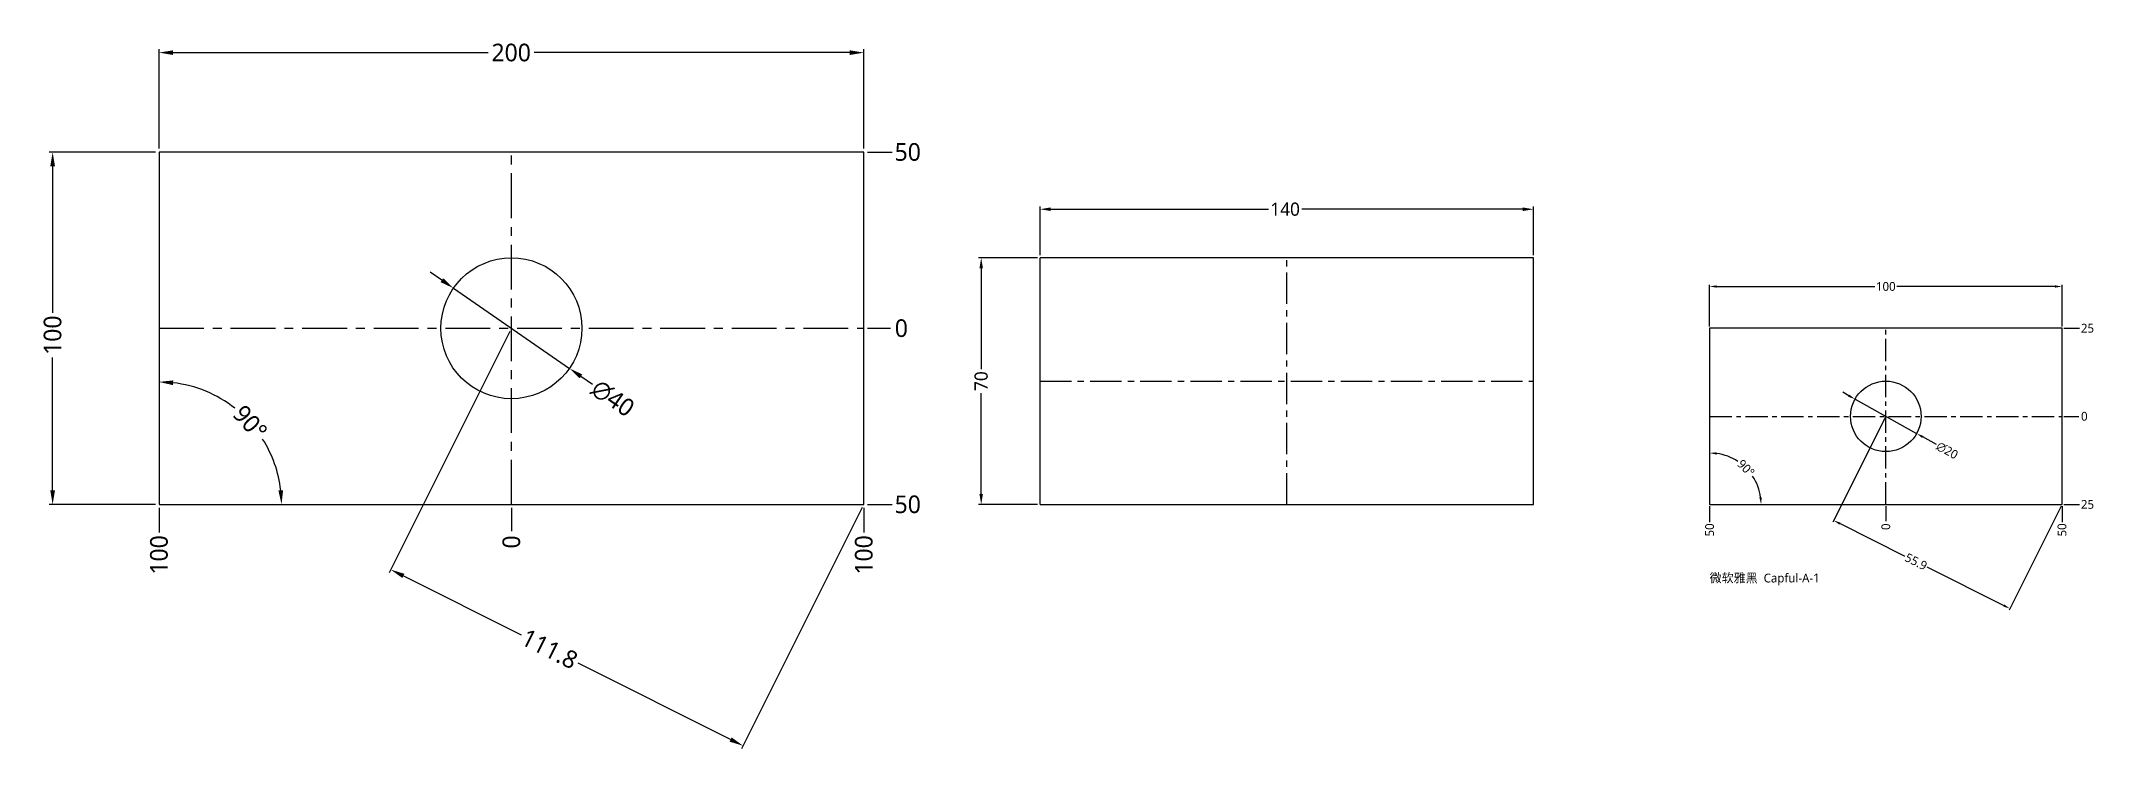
# Model space of a CAD drawing. Header units: millimetres. Extents: x 2262 to 2844, y 1968 to 2169.
import ezdxf

# ---------------------------------------------------------------- set-up
doc = ezdxf.new("R2010")
doc.units = ezdxf.units.MM
doc.linetypes.add('CENTER', pattern=[50.8, 31.75, -6.35, 6.35, -6.35])
doc.layers.add('dim', color=82, linetype='Continuous', lineweight=9)
doc.styles.add('Capful-A', font='')
doc.styles.get('Capful-A').set_extended_font_data('Microsoft YaHei')
doc.dimstyles.new('Capful-A-1.0', dxfattribs={"dimtxt": 2.5, "dimasz": 2.5, "dimexe": 1.5, "dimexo": 1, "dimgap": 1.5, "dimtad": 0, "dimdsep": 46, "dimtxsty": 'Capful-A', "dimcen": 0, "dimclrt": 7, "dimazin": 2, "dimtfac": 1, "dimtmove": 0, "dimatfit": 3, "dimfxl": 0, "dimtolj": 1, "dimtzin": 0, "dimarcsym": 0})
doc.dimstyles.new('Capful-A-1.5', dxfattribs={"dimscale": 1.5, "dimtxt": 2.5, "dimasz": 2.5, "dimexe": 1.5, "dimexo": 1, "dimgap": 1.5, "dimtad": 0, "dimdsep": 46, "dimtxsty": 'Capful-A', "dimcen": 0, "dimclrt": 7, "dimazin": 2, "dimtfac": 1, "dimtmove": 0, "dimatfit": 3, "dimfxl": 0, "dimtolj": 1, "dimtzin": 0, "dimarcsym": 0})
doc.dimstyles.new('Capful-A-2.0', dxfattribs={"dimscale": 2, "dimtxt": 2.5, "dimasz": 2.5, "dimexe": 1.5, "dimexo": 1, "dimgap": 1.5, "dimtad": 0, "dimdsep": 46, "dimtxsty": 'Capful-A', "dimcen": 0, "dimclrt": 7, "dimazin": 2, "dimtfac": 1, "dimtmove": 0, "dimatfit": 3, "dimfxl": 0, "dimtolj": 1, "dimtzin": 0, "dimarcsym": 0})

# ---------------------------------------------------------------- blocks, each defined once
blk = doc.blocks.new('*D4')
at = {"layer": 'Defpoints', "color": 0, "transparency": 16777216}
for p in [(2834.97, 2099.15), (2734.97, 2087.29), (2834.97, 2087.29)]:
    blk.add_point(p, dxfattribs=at)
at = {"layer": 'dim', "color": 0, "lineweight": -2, "transparency": 16777216}
for p, q in [((2734.97, 2087.79), (2734.97, 2099.65)), ((2736.97, 2099.15), (2781.81, 2099.15)), ((2832.97, 2099.15), (2788.14, 2099.15)), ((2834.97, 2087.79), (2834.97, 2099.65))]:
    blk.add_line(p, q, dxfattribs=at)
at = {"layer": 'dim', "color": 0, "transparency": 16777216}
for points in [[(2736.97, 2099.48), (2736.97, 2098.81), (2734.97, 2099.15)], [(2832.97, 2099.48), (2832.97, 2098.81), (2834.97, 2099.15)]]:
    blk.add_solid(points, dxfattribs=at)
at = {"layer": 'dim', "color": 7, "transparency": 16777216, "insert": (2784.97, 2099.15), "char_height": 2.5, "attachment_point": 5, "style": 'Capful-A', "bg_fill": 3, "box_fill_scale": 1.1, "bg_fill_color": 256, "bg_fill_true_color": 13158600, "bg_fill_transparency": 0}
blk.add_mtext('\\A1;100', dxfattribs=at)
blk = doc.blocks.new('*D5')
at = {"layer": 'Defpoints', "color": 0, "transparency": 16777216}
for p in [(2784.97, 2062.29), (2834.97, 2062.29)]:
    blk.add_point(p, dxfattribs=at)
at = {"layer": 'dim', "color": 0, "lineweight": -2, "transparency": 16777216}
blk.add_line((2835.47, 2062.29), (2839.97, 2062.29), dxfattribs=at)
at = {"layer": 'dim', "color": 7, "transparency": 16777216, "insert": (2841.3, 2062.29), "char_height": 2.5, "attachment_point": 5, "style": 'Capful-A', "bg_fill": 3, "box_fill_scale": 1.1, "bg_fill_color": 256, "bg_fill_true_color": 13158600, "bg_fill_transparency": 0}
blk.add_mtext('\\A1;0', dxfattribs=at)
at = {"layer": 'Defpoints', "color": 0, "transparency": 16777216}
blk.add_point((2839.97, 2062.29), dxfattribs=at)
blk = doc.blocks.new('*D6')
at = {"layer": 'Defpoints', "color": 0, "transparency": 16777216}
for p in [(2834.97, 2087.29), (2784.97, 2062.29)]:
    blk.add_point(p, dxfattribs=at)
at = {"layer": 'dim', "color": 0, "lineweight": -2, "transparency": 16777216}
blk.add_line((2835.47, 2087.29), (2839.97, 2087.29), dxfattribs=at)
at = {"layer": 'dim', "color": 7, "transparency": 16777216, "insert": (2842.2, 2087.29), "char_height": 2.5, "attachment_point": 5, "style": 'Capful-A', "bg_fill": 3, "box_fill_scale": 1.1, "bg_fill_color": 256, "bg_fill_true_color": 13158600, "bg_fill_transparency": 0}
blk.add_mtext('\\A1;25', dxfattribs=at)
at = {"layer": 'Defpoints', "color": 0, "transparency": 16777216}
blk.add_point((2839.97, 2087.29), dxfattribs=at)
blk = doc.blocks.new('*D7')
at = {"layer": 'Defpoints', "color": 0, "transparency": 16777216}
for p in [(2784.97, 2062.29), (2834.97, 2037.29)]:
    blk.add_point(p, dxfattribs=at)
at = {"layer": 'dim', "color": 0, "lineweight": -2, "transparency": 16777216}
blk.add_line((2835.47, 2037.29), (2839.97, 2037.29), dxfattribs=at)
at = {"layer": 'dim', "color": 7, "transparency": 16777216, "insert": (2842.2, 2037.29), "char_height": 2.5, "attachment_point": 5, "style": 'Capful-A', "bg_fill": 3, "box_fill_scale": 1.1, "bg_fill_color": 256, "bg_fill_true_color": 13158600, "bg_fill_transparency": 0}
blk.add_mtext('\\A1;25', dxfattribs=at)
at = {"layer": 'Defpoints', "color": 0, "transparency": 16777216}
blk.add_point((2839.97, 2037.29), dxfattribs=at)
blk = doc.blocks.new('*D8')
at = {"layer": 'Defpoints', "color": 0, "transparency": 16777216}
for p in [(2784.97, 2062.29), (2784.97, 2037.29)]:
    blk.add_point(p, dxfattribs=at)
at = {"layer": 'dim', "color": 0, "lineweight": -2, "transparency": 16777216}
blk.add_line((2784.97, 2036.79), (2784.97, 2032.29), dxfattribs=at)
at = {"layer": 'dim', "color": 7, "transparency": 16777216, "insert": (2784.97, 2030.96), "char_height": 2.5, "attachment_point": 5, "rotation": 90, "style": 'Capful-A', "bg_fill": 3, "box_fill_scale": 1.1, "bg_fill_color": 256, "bg_fill_true_color": 13158600, "bg_fill_transparency": 0}
blk.add_mtext('\\A1;0', dxfattribs=at)
at = {"layer": 'Defpoints', "color": 0, "transparency": 16777216}
blk.add_point((2784.97, 2032.29), dxfattribs=at)
blk = doc.blocks.new('*D9')
at = {"layer": 'Defpoints', "color": 0, "transparency": 16777216}
for p in [(2784.97, 2062.29), (2834.97, 2037.29)]:
    blk.add_point(p, dxfattribs=at)
at = {"layer": 'dim', "color": 0, "lineweight": -2, "transparency": 16777216}
blk.add_line((2834.97, 2036.79), (2834.97, 2032.29), dxfattribs=at)
at = {"layer": 'dim', "color": 7, "transparency": 16777216, "insert": (2834.97, 2030.06), "char_height": 2.5, "attachment_point": 5, "rotation": 90, "style": 'Capful-A', "bg_fill": 3, "box_fill_scale": 1.1, "bg_fill_color": 256, "bg_fill_true_color": 13158600, "bg_fill_transparency": 0}
blk.add_mtext('\\A1;50', dxfattribs=at)
at = {"layer": 'Defpoints', "color": 0, "transparency": 16777216}
blk.add_point((2834.97, 2032.29), dxfattribs=at)
blk = doc.blocks.new('*D10')
at = {"layer": 'Defpoints', "color": 0, "transparency": 16777216}
for p in [(2784.97, 2062.29), (2734.97, 2037.29)]:
    blk.add_point(p, dxfattribs=at)
at = {"layer": 'dim', "color": 0, "lineweight": -2, "transparency": 16777216}
blk.add_line((2734.97, 2036.79), (2734.97, 2032.29), dxfattribs=at)
at = {"layer": 'dim', "color": 7, "transparency": 16777216, "insert": (2734.97, 2030.06), "char_height": 2.5, "attachment_point": 5, "rotation": 90, "style": 'Capful-A', "bg_fill": 3, "box_fill_scale": 1.1, "bg_fill_color": 256, "bg_fill_true_color": 13158600, "bg_fill_transparency": 0}
blk.add_mtext('\\A1;50', dxfattribs=at)
at = {"layer": 'Defpoints', "color": 0, "transparency": 16777216}
blk.add_point((2734.97, 2032.29), dxfattribs=at)
blk = doc.blocks.new('*D11')
at = {"layer": 'Defpoints', "color": 0, "transparency": 16777216}
for p in [(2734.97, 2087.29), (2734.97, 2037.29), (2734.97, 2037.29), (2834.97, 2037.29)]:
    blk.add_point(p, dxfattribs=at)
at = {"layer": 'dim', "color": 0, "lineweight": -2, "transparency": 16777216}
for start, end in [(56.60686, 82.14339), (7.85661, 33.39314)]:
    blk.add_arc((2734.97, 2037.29), 14.6, start, end, dxfattribs=at)
at = {"layer": 'dim', "color": 0, "transparency": 16777216}
for points in [[(2736.95, 2051.42), (2736.99, 2052.08), (2734.97, 2051.89)], [(2749.77, 2039.31), (2749.1, 2039.26), (2749.57, 2037.29)]]:
    blk.add_solid(points, dxfattribs=at)
at = {"layer": 'dim', "color": 7, "transparency": 16777216, "insert": (2745.29, 2047.61), "char_height": 2.5, "attachment_point": 5, "rotation": 315, "style": 'Capful-A', "bg_fill": 3, "box_fill_scale": 1.1, "bg_fill_color": 256, "bg_fill_true_color": 13158600, "bg_fill_transparency": 0}
blk.add_mtext('\\A1;90°', dxfattribs=at)
at = {"layer": 'Defpoints', "color": 0, "transparency": 16777216}
blk.add_point((2747.61, 2044.59), dxfattribs=at)
blk = doc.blocks.new('*D12')
at = {"layer": 'Defpoints', "color": 0, "transparency": 16777216}
for p in [(2776.24, 2067.16), (2793.71, 2057.42)]:
    blk.add_point(p, dxfattribs=at)
at = {"layer": 'dim', "color": 0, "lineweight": -2, "transparency": 16777216}
for p, q in [((2774.49, 2068.13), (2772.75, 2069.11)), ((2776.24, 2067.16), (2793.71, 2057.42)), ((2799.33, 2054.28), (2795.45, 2056.44))]:
    blk.add_line(p, q, dxfattribs=at)
at = {"layer": 'dim', "color": 0, "transparency": 16777216}
for points in [[(2774.66, 2068.42), (2774.33, 2067.84), (2776.24, 2067.16)], [(2795.62, 2056.73), (2795.29, 2056.15), (2793.71, 2057.42)]]:
    blk.add_solid(points, dxfattribs=at)
at = {"layer": 'dim', "color": 7, "transparency": 16777216, "insert": (2802.38, 2052.58), "char_height": 2.5, "attachment_point": 5, "rotation": 330.84842, "style": 'Capful-A', "bg_fill": 3, "box_fill_scale": 1.1, "bg_fill_color": 256, "bg_fill_true_color": 13158600, "bg_fill_transparency": 0}
blk.add_mtext('\\A1;∅20', dxfattribs=at)
blk = doc.blocks.new('*D13')
at = {"layer": 'Defpoints', "color": 0, "transparency": 16777216}
for p in [(2494.97, 2165.52), (2294.97, 2137.29), (2494.97, 2137.29)]:
    blk.add_point(p, dxfattribs=at)
at = {"layer": 'dim', "color": 0, "lineweight": -2, "transparency": 16777216}
for p, q in [((2294.97, 2138.29), (2294.97, 2166.52)), ((2298.97, 2165.52), (2388.41, 2165.52)), ((2490.97, 2165.52), (2401.38, 2165.52)), ((2494.97, 2138.29), (2494.97, 2166.52))]:
    blk.add_line(p, q, dxfattribs=at)
at = {"layer": 'dim', "color": 0, "transparency": 16777216}
for points in [[(2298.97, 2166.18), (2298.97, 2164.85), (2294.97, 2165.52)], [(2490.97, 2166.18), (2490.97, 2164.85), (2494.97, 2165.52)]]:
    blk.add_solid(points, dxfattribs=at)
at = {"layer": 'dim', "color": 7, "transparency": 16777216, "insert": (2394.9, 2165.52), "char_height": 5, "attachment_point": 5, "style": 'Capful-A', "bg_fill": 3, "box_fill_scale": 1.1, "bg_fill_color": 256, "bg_fill_true_color": 13158600, "bg_fill_transparency": 0}
blk.add_mtext('\\A1;200', dxfattribs=at)
blk = doc.blocks.new('*D14')
at = {"layer": 'Defpoints', "color": 0, "transparency": 16777216}
for p in [(2294.97, 2137.29), (2264.78, 2037.29), (2294.97, 2037.29)]:
    blk.add_point(p, dxfattribs=at)
at = {"layer": 'dim', "color": 0, "lineweight": -2, "transparency": 16777216}
for p, q in [((2293.97, 2137.29), (2263.78, 2137.29)), ((2264.78, 2133.29), (2264.78, 2091.65)), ((2264.78, 2041.29), (2264.78, 2078.99)), ((2293.97, 2037.29), (2263.78, 2037.29))]:
    blk.add_line(p, q, dxfattribs=at)
at = {"layer": 'dim', "color": 0, "transparency": 16777216}
for points in [[(2264.12, 2133.29), (2265.45, 2133.29), (2264.78, 2137.29)], [(2264.12, 2041.29), (2265.45, 2041.29), (2264.78, 2037.29)]]:
    blk.add_solid(points, dxfattribs=at)
at = {"layer": 'dim', "color": 7, "transparency": 16777216, "insert": (2264.78, 2085.32), "char_height": 5, "attachment_point": 5, "rotation": 90, "style": 'Capful-A', "bg_fill": 3, "box_fill_scale": 1.1, "bg_fill_color": 256, "bg_fill_true_color": 13158600, "bg_fill_transparency": 0}
blk.add_mtext('\\A1;100', dxfattribs=at)
blk = doc.blocks.new('*D15')
at = {"layer": 'Defpoints', "color": 0, "transparency": 16777216}
for p in [(2394.97, 2087.29), (2494.97, 2087.29)]:
    blk.add_point(p, dxfattribs=at)
at = {"layer": 'dim', "color": 0, "lineweight": -2, "transparency": 16777216}
blk.add_line((2495.97, 2087.29), (2502.97, 2087.29), dxfattribs=at)
at = {"layer": 'dim', "color": 7, "transparency": 16777216, "insert": (2505.62, 2087.29), "char_height": 5, "attachment_point": 5, "style": 'Capful-A', "bg_fill": 3, "box_fill_scale": 1.1, "bg_fill_color": 256, "bg_fill_true_color": 13158600, "bg_fill_transparency": 0}
blk.add_mtext('\\A1;0', dxfattribs=at)
at = {"layer": 'Defpoints', "color": 0, "transparency": 16777216}
blk.add_point((2502.97, 2087.29), dxfattribs=at)
blk = doc.blocks.new('*D16')
at = {"layer": 'Defpoints', "color": 0, "transparency": 16777216}
for p in [(2494.97, 2137.29), (2394.97, 2087.29)]:
    blk.add_point(p, dxfattribs=at)
at = {"layer": 'dim', "color": 0, "lineweight": -2, "transparency": 16777216}
blk.add_line((2495.97, 2137.29), (2502.97, 2137.29), dxfattribs=at)
at = {"layer": 'dim', "color": 7, "transparency": 16777216, "insert": (2507.43, 2137.29), "char_height": 5, "attachment_point": 5, "style": 'Capful-A', "bg_fill": 3, "box_fill_scale": 1.1, "bg_fill_color": 256, "bg_fill_true_color": 13158600, "bg_fill_transparency": 0}
blk.add_mtext('\\A1;50', dxfattribs=at)
at = {"layer": 'Defpoints', "color": 0, "transparency": 16777216}
blk.add_point((2502.97, 2137.29), dxfattribs=at)
blk = doc.blocks.new('*D17')
at = {"layer": 'Defpoints', "color": 0, "transparency": 16777216}
for p in [(2394.97, 2087.29), (2494.97, 2037.29)]:
    blk.add_point(p, dxfattribs=at)
at = {"layer": 'dim', "color": 0, "lineweight": -2, "transparency": 16777216}
blk.add_line((2495.97, 2037.29), (2502.97, 2037.29), dxfattribs=at)
at = {"layer": 'dim', "color": 7, "transparency": 16777216, "insert": (2507.43, 2037.29), "char_height": 5, "attachment_point": 5, "style": 'Capful-A', "bg_fill": 3, "box_fill_scale": 1.1, "bg_fill_color": 256, "bg_fill_true_color": 13158600, "bg_fill_transparency": 0}
blk.add_mtext('\\A1;50', dxfattribs=at)
at = {"layer": 'Defpoints', "color": 0, "transparency": 16777216}
blk.add_point((2502.97, 2037.29), dxfattribs=at)
blk = doc.blocks.new('*D18')
at = {"layer": 'Defpoints', "color": 0, "transparency": 16777216}
for p in [(2394.97, 2087.29), (2394.97, 2037.29)]:
    blk.add_point(p, dxfattribs=at)
at = {"layer": 'dim', "color": 0, "lineweight": -2, "transparency": 16777216}
blk.add_line((2394.97, 2036.29), (2394.97, 2029.29), dxfattribs=at)
at = {"layer": 'dim', "color": 7, "transparency": 16777216, "insert": (2394.97, 2026.64), "char_height": 5, "attachment_point": 5, "rotation": 90, "style": 'Capful-A', "bg_fill": 3, "box_fill_scale": 1.1, "bg_fill_color": 256, "bg_fill_true_color": 13158600, "bg_fill_transparency": 0}
blk.add_mtext('\\A1;0', dxfattribs=at)
at = {"layer": 'Defpoints', "color": 0, "transparency": 16777216}
blk.add_point((2394.97, 2029.29), dxfattribs=at)
blk = doc.blocks.new('*D19')
at = {"layer": 'Defpoints', "color": 0, "transparency": 16777216}
for p in [(2394.97, 2087.29), (2494.97, 2037.29)]:
    blk.add_point(p, dxfattribs=at)
at = {"layer": 'dim', "color": 0, "lineweight": -2, "transparency": 16777216}
blk.add_line((2494.97, 2036.29), (2494.97, 2029.29), dxfattribs=at)
at = {"layer": 'dim', "color": 7, "transparency": 16777216, "insert": (2494.97, 2022.96), "char_height": 5, "attachment_point": 5, "rotation": 90, "style": 'Capful-A', "bg_fill": 3, "box_fill_scale": 1.1, "bg_fill_color": 256, "bg_fill_true_color": 13158600, "bg_fill_transparency": 0}
blk.add_mtext('\\A1;100', dxfattribs=at)
at = {"layer": 'Defpoints', "color": 0, "transparency": 16777216}
blk.add_point((2494.97, 2029.29), dxfattribs=at)
blk = doc.blocks.new('*D20')
at = {"layer": 'Defpoints', "color": 0, "transparency": 16777216}
for p in [(2394.97, 2087.29), (2294.97, 2037.29)]:
    blk.add_point(p, dxfattribs=at)
at = {"layer": 'dim', "color": 0, "lineweight": -2, "transparency": 16777216}
blk.add_line((2294.97, 2036.29), (2294.97, 2029.29), dxfattribs=at)
at = {"layer": 'dim', "color": 7, "transparency": 16777216, "insert": (2294.97, 2022.96), "char_height": 5, "attachment_point": 5, "rotation": 90, "style": 'Capful-A', "bg_fill": 3, "box_fill_scale": 1.1, "bg_fill_color": 256, "bg_fill_true_color": 13158600, "bg_fill_transparency": 0}
blk.add_mtext('\\A1;100', dxfattribs=at)
at = {"layer": 'Defpoints', "color": 0, "transparency": 16777216}
blk.add_point((2294.97, 2029.29), dxfattribs=at)
blk = doc.blocks.new('*D21')
at = {"layer": 'Defpoints', "color": 0, "transparency": 16777216}
for p in [(2378.52, 2098.67), (2411.42, 2075.91)]:
    blk.add_point(p, dxfattribs=at)
at = {"layer": 'dim', "color": 0, "lineweight": -2, "transparency": 16777216}
for p, q in [((2375.24, 2100.94), (2371.95, 2103.22)), ((2378.52, 2098.67), (2411.42, 2075.91)), ((2418, 2071.36), (2414.71, 2073.64))]:
    blk.add_line(p, q, dxfattribs=at)
at = {"layer": 'dim', "color": 0, "transparency": 16777216}
blk.add_solid([(2375.61, 2101.49), (2374.86, 2100.39), (2378.52, 2098.67)], dxfattribs=at)
at = {"layer": 'dim', "color": 7, "transparency": 16777216, "insert": (2423.75, 2067.38), "char_height": 5, "attachment_point": 5, "rotation": 325.32807, "style": 'Capful-A', "bg_fill": 3, "box_fill_scale": 1.1, "bg_fill_color": 256, "bg_fill_true_color": 13158600, "bg_fill_transparency": 0}
blk.add_mtext('\\A1;∅40', dxfattribs=at)
at = {"layer": 'dim', "color": 0, "transparency": 16777216}
blk.add_solid([(2415.09, 2074.18), (2414.33, 2073.09), (2411.42, 2075.91)], dxfattribs=at)
blk = doc.blocks.new('*D22')
at = {"layer": 'Defpoints', "color": 0, "transparency": 16777216}
for p in [(2294.97, 2137.29), (2294.97, 2037.29), (2294.97, 2037.29), (2494.97, 2037.29)]:
    blk.add_point(p, dxfattribs=at)
at = {"layer": 'dim', "color": 0, "lineweight": -2, "transparency": 16777216}
for start, end in [(51.70436, 83.40495), (6.59505, 32.25339)]:
    blk.add_arc((2294.97, 2037.29), 34.77, start, end, dxfattribs=at)
at = {"layer": 'dim', "color": 0, "transparency": 16777216}
for points in [[(2298.93, 2071.16), (2299, 2072.49), (2294.97, 2072.06)], [(2330.18, 2041.32), (2328.85, 2041.24), (2329.74, 2037.29)]]:
    blk.add_solid(points, dxfattribs=at)
at = {"layer": 'dim', "color": 7, "transparency": 16777216, "insert": (2320.82, 2060.54), "char_height": 5, "attachment_point": 5, "rotation": 311.97887, "style": 'Capful-A', "bg_fill": 3, "box_fill_scale": 1.1, "bg_fill_color": 256, "bg_fill_true_color": 13158600, "bg_fill_transparency": 0}
blk.add_mtext('\\A1;90°', dxfattribs=at)
at = {"layer": 'Defpoints', "color": 0, "transparency": 16777216}
blk.add_point((2312.36, 2067.4), dxfattribs=at)
blk = doc.blocks.new('*D23')
at = {"layer": 'Defpoints', "color": 0, "transparency": 16777216}
for p in [(2394.97, 2087.29), (2494.97, 2037.29), (2460.73, 1968.79)]:
    blk.add_point(p, dxfattribs=at)
at = {"layer": 'dim', "color": 0, "lineweight": -2, "transparency": 16777216}
for p, q in [((2394.53, 2086.39), (2360.28, 2017.9)), ((2494.53, 2036.39), (2460.28, 1967.9)), ((2364.3, 2017), (2397.7, 2000.31)), ((2457.15, 1970.58), (2413.88, 1992.21))]:
    blk.add_line(p, q, dxfattribs=at)
at = {"layer": 'dim', "color": 0, "transparency": 16777216}
for points in [[(2364.6, 2017.6), (2364, 2016.41), (2360.73, 2018.79)], [(2457.45, 1971.18), (2456.85, 1969.98), (2460.73, 1968.79)]]:
    blk.add_solid(points, dxfattribs=at)
at = {"layer": 'dim', "color": 7, "transparency": 16777216, "insert": (2405.79, 1996.26), "char_height": 5, "attachment_point": 5, "rotation": 333.43495, "style": 'Capful-A', "bg_fill": 3, "box_fill_scale": 1.1, "bg_fill_color": 256, "bg_fill_true_color": 13158600, "bg_fill_transparency": 0}
blk.add_mtext('\\A1;111.8', dxfattribs=at)
blk = doc.blocks.new('*D24')
at = {"layer": 'Defpoints', "color": 0, "transparency": 16777216}
for p in [(2784.97, 2062.29), (2834.97, 2037.29), (2820.19, 2007.73)]:
    blk.add_point(p, dxfattribs=at)
at = {"layer": 'dim', "color": 0, "lineweight": -2, "transparency": 16777216}
for p, q in [((2784.75, 2061.84), (2769.97, 2032.28)), ((2834.75, 2036.84), (2819.97, 2007.28)), ((2771.98, 2031.84), (2790.35, 2022.65)), ((2818.41, 2008.63), (2796.75, 2019.45))]:
    blk.add_line(p, q, dxfattribs=at)
at = {"layer": 'dim', "color": 0, "transparency": 16777216}
for points in [[(2772.13, 2032.13), (2771.83, 2031.54), (2770.19, 2032.73)], [(2818.55, 2008.92), (2818.26, 2008.33), (2820.19, 2007.73)]]:
    blk.add_solid(points, dxfattribs=at)
at = {"layer": 'dim', "color": 7, "transparency": 16777216, "insert": (2793.55, 2021.05), "char_height": 2.5, "attachment_point": 5, "rotation": 333.43495, "style": 'Capful-A', "bg_fill": 3, "box_fill_scale": 1.1, "bg_fill_color": 256, "bg_fill_true_color": 13158600, "bg_fill_transparency": 0}
blk.add_mtext('\\A1;55.9', dxfattribs=at)
blk = doc.blocks.new('*D25')
at = {"layer": 'Defpoints', "color": 0, "transparency": 16777216}
for p in [(2684.97, 2121.07), (2544.97, 2107.29), (2684.97, 2107.29)]:
    blk.add_point(p, dxfattribs=at)
at = {"layer": 'dim', "color": 0, "lineweight": -2, "transparency": 16777216}
for p, q in [((2544.97, 2108.04), (2544.97, 2121.82)), ((2684.97, 2108.04), (2684.97, 2121.82)), ((2547.97, 2121.07), (2609.77, 2121.07)), ((2681.97, 2121.07), (2619.27, 2121.07))]:
    blk.add_line(p, q, dxfattribs=at)
at = {"layer": 'dim', "color": 0, "transparency": 16777216}
for points in [[(2547.97, 2121.57), (2547.97, 2120.57), (2544.97, 2121.07)], [(2681.97, 2121.57), (2681.97, 2120.57), (2684.97, 2121.07)]]:
    blk.add_solid(points, dxfattribs=at)
at = {"layer": 'dim', "color": 7, "transparency": 16777216, "insert": (2614.52, 2121.07), "char_height": 3.75, "attachment_point": 5, "style": 'Capful-A', "bg_fill": 3, "box_fill_scale": 1.1, "bg_fill_color": 256, "bg_fill_true_color": 13158600, "bg_fill_transparency": 0}
blk.add_mtext('\\A1;140', dxfattribs=at)
blk = doc.blocks.new('*D26')
at = {"layer": 'Defpoints', "color": 0, "transparency": 16777216}
for p in [(2544.97, 2107.29), (2528.27, 2037.29), (2544.97, 2037.29)]:
    blk.add_point(p, dxfattribs=at)
at = {"layer": 'dim', "color": 0, "lineweight": -2, "transparency": 16777216}
for p, q in [((2544.22, 2107.29), (2527.52, 2107.29)), ((2528.27, 2104.29), (2528.27, 2075.7)), ((2528.27, 2040.29), (2528.27, 2068.87)), ((2544.22, 2037.29), (2527.52, 2037.29))]:
    blk.add_line(p, q, dxfattribs=at)
at = {"layer": 'dim', "color": 0, "transparency": 16777216}
for points in [[(2527.77, 2104.29), (2528.77, 2104.29), (2528.27, 2107.29)], [(2527.77, 2040.29), (2528.77, 2040.29), (2528.27, 2037.29)]]:
    blk.add_solid(points, dxfattribs=at)
at = {"layer": 'dim', "color": 7, "transparency": 16777216, "insert": (2528.27, 2072.29), "char_height": 3.75, "attachment_point": 5, "rotation": 90, "style": 'Capful-A', "bg_fill": 3, "box_fill_scale": 1.1, "bg_fill_color": 256, "bg_fill_true_color": 13158600, "bg_fill_transparency": 0}
blk.add_mtext('\\A1;70', dxfattribs=at)

msp = doc.modelspace()

# ---------------------------------------------------------------- linework, layer by layer
for p, q in [((2294.973, 2137.288), (2294.973, 2037.288)), ((2494.973, 2137.288), (2294.973, 2137.288)), ((2494.973, 2037.288), (2494.973, 2137.288)), ((2544.973, 2037.288), (2544.973, 2107.288)), ((2684.973, 2107.288), (2544.973, 2107.288)), ((2684.973, 2037.288), (2684.973, 2107.288)), ((2734.973, 2087.288), (2734.973, 2037.288)), ((2834.973, 2087.288), (2734.973, 2087.288)), ((2834.973, 2037.288), (2834.973, 2087.288)), ((2294.973, 2037.288), (2494.973, 2037.288)), ((2544.973, 2037.288), (2684.973, 2037.288)), ((2734.973, 2037.288), (2834.973, 2037.288))]:
    msp.add_line(p, q)
at = {"color": 1, "linetype": 'CENTER', "ltscale": 0.4}
for p, q in [((2394.973, 2037.288), (2394.973, 2137.288)), ((2294.973, 2087.288), (2494.973, 2087.288))]:
    msp.add_line(p, q, dxfattribs=at)
at = {"color": 1, "linetype": 'CENTER', "ltscale": 0.28}
for p, q in [((2614.973, 2037.288), (2614.973, 2107.288)), ((2544.973, 2072.288), (2684.973, 2072.288))]:
    msp.add_line(p, q, dxfattribs=at)
at = {"color": 1, "linetype": 'CENTER', "ltscale": 0.2}
msp.add_line((2734.973, 2062.288), (2834.973, 2062.288), dxfattribs=at)

# ---------------------------------------------------------------- texts
at = {"insert": (2734.973, 2017.656), "char_height": 2.5, "attachment_point": 1, "style": 'Capful-A'}
msp.add_mtext_dynamic_manual_height_columns('微软雅黑  Capful-A-1', width=44.97121, gutter_width=12.5, heights=[0], dxfattribs=at)

# ---------------------------------------------------------------- next in the draw order: dimensions: what is measured, and where the dimension line sits
at = {"layer": 'dim'}
for base, p1, p2, dimstyle, override, picture, middle in [((2494.973, 2165.518), (2294.973, 2137.288), (2494.973, 2137.288), 'Capful-A-2.0', {"dimasz": 2, "dimexe": 0.49975, "dimexo": 0.49975, "dimgap": 0.49975}, '*D13', (2394.895, 2165.518)), ((2684.973, 2121.071), (2544.973, 2107.288), (2684.973, 2107.288), 'Capful-A-1.5', {"dimasz": 2, "dimexe": 0.49975, "dimexo": 0.49975, "dimgap": 0.49975}, '*D25', (2614.521, 2121.071)), ((2834.973, 2099.146), (2734.973, 2087.288), (2834.973, 2087.288), 'Capful-A-1.0', {"dimtxt": 2.5, "dimasz": 2, "dimexe": 0.49975, "dimexo": 0.49975, "dimgap": 0.49975}, '*D4', (2784.973, 2099.146))]:
    dim = msp.add_linear_dim(base=base, p1=p1, p2=p2, dimstyle=dimstyle, override=override, dxfattribs=at)
    dim.commit()
    dim.dimension.update_dxf_attribs({"geometry": picture, "text_midpoint": middle, "dimtype": 160})
dim = msp.add_ordinate_dim(feature_location=(2494.973171358, 2087.288212683), offset=(8, 0), dtype=0, origin=(2394.973171358, 2087.288212683), dimstyle='Capful-A-2.0', override={"dimasz": 2, "dimexe": 0.49975, "dimexo": 0.49975, "dimgap": 0.49975}, dxfattribs=at)
dim.commit()
dim.dimension.update_dxf_attribs({"geometry": '*D15', "text_midpoint": (2505.622122617, 2087.288212683)})

# ---------------------------------------------------------------- next in the draw order: linework, layer by layer
at = {"color": 1, "linetype": 'CENTER', "ltscale": 0.2}
msp.add_line((2784.973, 2037.288), (2784.973, 2087.288), dxfattribs=at)

# ---------------------------------------------------------------- next in the draw order: dimensions: what is measured, and where the dimension line sits
at = {"layer": 'dim'}
dim = msp.add_ordinate_dim(feature_location=(2494.973, 2137.288), offset=(8, 0), dtype=0, origin=(2394.973, 2087.288), dimstyle='Capful-A-2.0', override={"dimasz": 2, "dimexe": 0.49975, "dimexo": 0.49975, "dimgap": 0.49975}, dxfattribs=at)
dim.commit()
dim.dimension.update_dxf_attribs({"geometry": '*D16', "text_midpoint": (2507.427, 2137.288)})
dim = msp.add_linear_dim(base=(2264.783, 2037.288), p1=(2294.973, 2137.288), p2=(2294.973, 2037.288), angle=90, dimstyle='Capful-A-2.0', override={"dimasz": 2, "dimexe": 0.49975, "dimexo": 0.49975, "dimgap": 0.49975}, dxfattribs=at)
dim.commit()
dim.dimension.update_dxf_attribs({"geometry": '*D14', "text_midpoint": (2264.783, 2085.316), "dimtype": 160})
dim = msp.add_linear_dim(base=(2528.269, 2037.288), p1=(2544.973, 2107.288), p2=(2544.973, 2037.288), angle=90, dimstyle='Capful-A-1.5', override={"dimasz": 2, "dimexe": 0.49975, "dimexo": 0.49975, "dimgap": 0.49975}, dxfattribs=at)
dim.commit()
dim.dimension.update_dxf_attribs({"geometry": '*D26', "text_midpoint": (2528.269, 2072.288)})

# ---------------------------------------------------------------- next in the draw order: dimensions: what is measured, and where the dimension line sits
for feature_location, offset, origin, dimstyle, override, picture, middle in [((2494.973, 2037.288), (8, 0), (2394.973, 2087.288), 'Capful-A-2.0', {"dimasz": 2, "dimexe": 0.49975, "dimexo": 0.49975, "dimgap": 0.49975}, '*D17', (2507.427, 2037.288)), ((2834.973171358, 2062.288212683), (5, 0), (2784.973171358, 2062.288212683), 'Capful-A-1.0', {"dimtxt": 2.5, "dimasz": 2, "dimexe": 0.49975, "dimexo": 0.49975, "dimgap": 0.49975}, '*D5', (2841.297646988, 2062.288212683))]:
    dim = msp.add_ordinate_dim(feature_location=feature_location, offset=offset, dtype=0, origin=origin, dimstyle=dimstyle, override=override, dxfattribs=at)
    dim.commit()
    dim.dimension.update_dxf_attribs({"geometry": picture, "text_midpoint": middle})

# ---------------------------------------------------------------- next in the draw order: dimensions: what is measured, and where the dimension line sits
for feature_location, offset, dtype, origin, dimstyle, override, picture, middle in [((2394.973171358, 2037.288212683), (0, -8), 1, (2394.973171358, 2087.288212683), 'Capful-A-2.0', {"dimasz": 2, "dimexe": 0.49975, "dimexo": 0.49975, "dimgap": 0.49975}, '*D18', (2394.973171358, 2026.639261424)), ((2834.973, 2087.288), (5, 0), 0, (2784.973, 2062.288), 'Capful-A-1.0', {"dimtxt": 2.5, "dimasz": 2, "dimexe": 0.49975, "dimexo": 0.49975, "dimgap": 0.49975}, '*D6', (2842.197, 2087.288))]:
    dim = msp.add_ordinate_dim(feature_location=feature_location, offset=offset, dtype=dtype, origin=origin, dimstyle=dimstyle, override=override, dxfattribs=at)
    dim.commit()
    dim.dimension.update_dxf_attribs({"geometry": picture, "text_midpoint": middle})

# ---------------------------------------------------------------- next in the draw order: dimensions: what is measured, and where the dimension line sits
for feature_location, offset, dtype, origin, dimstyle, override, picture, middle in [((2494.973, 2037.288), (0, -8), 1, (2394.973, 2087.288), 'Capful-A-2.0', {"dimasz": 2, "dimexe": 0.49975, "dimexo": 0.49975, "dimgap": 0.49975}, '*D19', (2494.973, 2022.958)), ((2834.973, 2037.288), (5, 0), 0, (2784.973, 2062.288), 'Capful-A-1.0', {"dimtxt": 2.5, "dimasz": 2, "dimexe": 0.49975, "dimexo": 0.49975, "dimgap": 0.49975}, '*D7', (2842.197, 2037.288))]:
    dim = msp.add_ordinate_dim(feature_location=feature_location, offset=offset, dtype=dtype, origin=origin, dimstyle=dimstyle, override=override, dxfattribs=at)
    dim.commit()
    dim.dimension.update_dxf_attribs({"geometry": picture, "text_midpoint": middle})

# ---------------------------------------------------------------- next in the draw order: dimensions: what is measured, and where the dimension line sits
for feature_location, offset, origin, dimstyle, override, picture, middle in [((2294.973, 2037.288), (0, -8), (2394.973, 2087.288), 'Capful-A-2.0', {"dimasz": 2, "dimexe": 0.49975, "dimexo": 0.49975, "dimgap": 0.49975}, '*D20', (2294.973, 2022.958)), ((2784.973171358, 2037.288212683), (0, -5), (2784.973171358, 2062.288212683), 'Capful-A-1.0', {"dimtxt": 2.5, "dimasz": 2, "dimexe": 0.49975, "dimexo": 0.49975, "dimgap": 0.49975}, '*D8', (2784.973171358, 2030.963737053))]:
    dim = msp.add_ordinate_dim(feature_location=feature_location, offset=offset, dtype=1, origin=origin, dimstyle=dimstyle, override=override, dxfattribs=at)
    dim.commit()
    dim.dimension.update_dxf_attribs({"geometry": picture, "text_midpoint": middle})

# ---------------------------------------------------------------- next in the draw order: linework, layer by layer
msp.add_circle((2394.973, 2087.288), 20)

# ---------------------------------------------------------------- next in the draw order: dimensions: what is measured, and where the dimension line sits
dim = msp.add_ordinate_dim(feature_location=(2834.973, 2037.288), offset=(0, -5), dtype=1, origin=(2784.973, 2062.288), dimstyle='Capful-A-1.0', override={"dimtxt": 2.5, "dimasz": 2, "dimexe": 0.49975, "dimexo": 0.49975, "dimgap": 0.49975}, dxfattribs=at)
dim.commit()
dim.dimension.update_dxf_attribs({"geometry": '*D9', "text_midpoint": (2834.973, 2030.062)})

# ---------------------------------------------------------------- next in the draw order: dimensions: what is measured, and where the dimension line sits
dim = msp.add_diameter_dim_2p(p1=(2378.525, 2098.666), p2=(2411.422, 2075.911), dimstyle='Capful-A-2.0', override={"dimasz": 2, "dimexe": 0.49975, "dimexo": 0.49975, "dimgap": 0.49975}, dxfattribs=at)
dim.commit()
dim.dimension.update_dxf_attribs({"geometry": '*D21', "text_midpoint": (2423.755, 2067.38)})
dim = msp.add_ordinate_dim(feature_location=(2734.973, 2037.288), offset=(0, -5), dtype=1, origin=(2784.973, 2062.288), dimstyle='Capful-A-1.0', override={"dimtxt": 2.5, "dimasz": 2, "dimexe": 0.49975, "dimexo": 0.49975, "dimgap": 0.49975}, dxfattribs=at)
dim.commit()
dim.dimension.update_dxf_attribs({"geometry": '*D10', "text_midpoint": (2734.973, 2030.062)})

# ---------------------------------------------------------------- next in the draw order: dimensions: what is measured, and where the dimension line sits
dim = msp.add_angular_dim_2l(base=(2312.358, 2067.4), line1=((2294.973, 2037.288), (2494.973, 2037.288)), line2=((2294.973, 2137.288), (2294.973, 2037.288)), dimstyle='Capful-A-2.0', override={"dimasz": 2, "dimexe": 0.49975, "dimexo": 0.49975, "dimgap": 0.49975}, dxfattribs=at)
dim.commit()
dim.dimension.update_dxf_attribs({"geometry": '*D22', "text_midpoint": (2320.821, 2060.544), "dimtype": 162})
dim = msp.add_angular_dim_2l(base=(2747.614, 2044.587), line1=((2734.973, 2037.288), (2834.973, 2037.288)), line2=((2734.973, 2087.288), (2734.973, 2037.288)), dimstyle='Capful-A-1.0', override={"dimtxt": 2.5, "dimasz": 2, "dimexe": 0.49975, "dimexo": 0.49975, "dimgap": 0.49975}, dxfattribs=at)
dim.commit()
dim.dimension.update_dxf_attribs({"geometry": '*D11', "text_midpoint": (2745.295, 2047.61)})

# ---------------------------------------------------------------- next in the draw order: linework, layer by layer
msp.add_circle((2784.973, 2062.288), 10)

# ---------------------------------------------------------------- next in the draw order: dimensions: what is measured, and where the dimension line sits
dim = msp.add_linear_dim(base=(2460.725, 1968.792), p1=(2394.973, 2087.288), p2=(2494.973, 2037.288), angle=333.434949, dimstyle='Capful-A-2.0', override={"dimasz": 2, "dimexe": 0.49975, "dimexo": 0.49975, "dimgap": 0.49975}, dxfattribs=at)
dim.commit()
dim.dimension.update_dxf_attribs({"geometry": '*D23', "text_midpoint": (2405.792, 1996.259), "dimtype": 161})

# ---------------------------------------------------------------- next in the draw order: dimensions: what is measured, and where the dimension line sits
dim = msp.add_diameter_dim_2p(p1=(2776.24, 2067.159), p2=(2793.707, 2057.417), dimstyle='Capful-A-1.0', override={"dimtxt": 2.5, "dimasz": 2, "dimexe": 0.49975, "dimexo": 0.49975, "dimgap": 0.49975}, dxfattribs=at)
dim.commit()
dim.dimension.update_dxf_attribs({"geometry": '*D12', "text_midpoint": (2802.384, 2052.577), "dimtype": 163})

# ---------------------------------------------------------------- next in the draw order: dimensions: what is measured, and where the dimension line sits
dim = msp.add_linear_dim(base=(2820.194, 2007.731), p1=(2784.973, 2062.288), p2=(2834.973, 2037.288), angle=333.434949, dimstyle='Capful-A-1.0', override={"dimasz": 2, "dimexe": 0.49975, "dimexo": 0.49975, "dimgap": 0.49975}, dxfattribs=at)
dim.commit()
dim.dimension.update_dxf_attribs({"geometry": '*D24', "text_midpoint": (2793.55, 2021.053), "dimtype": 161})

doc.saveas('drawing.dxf')
